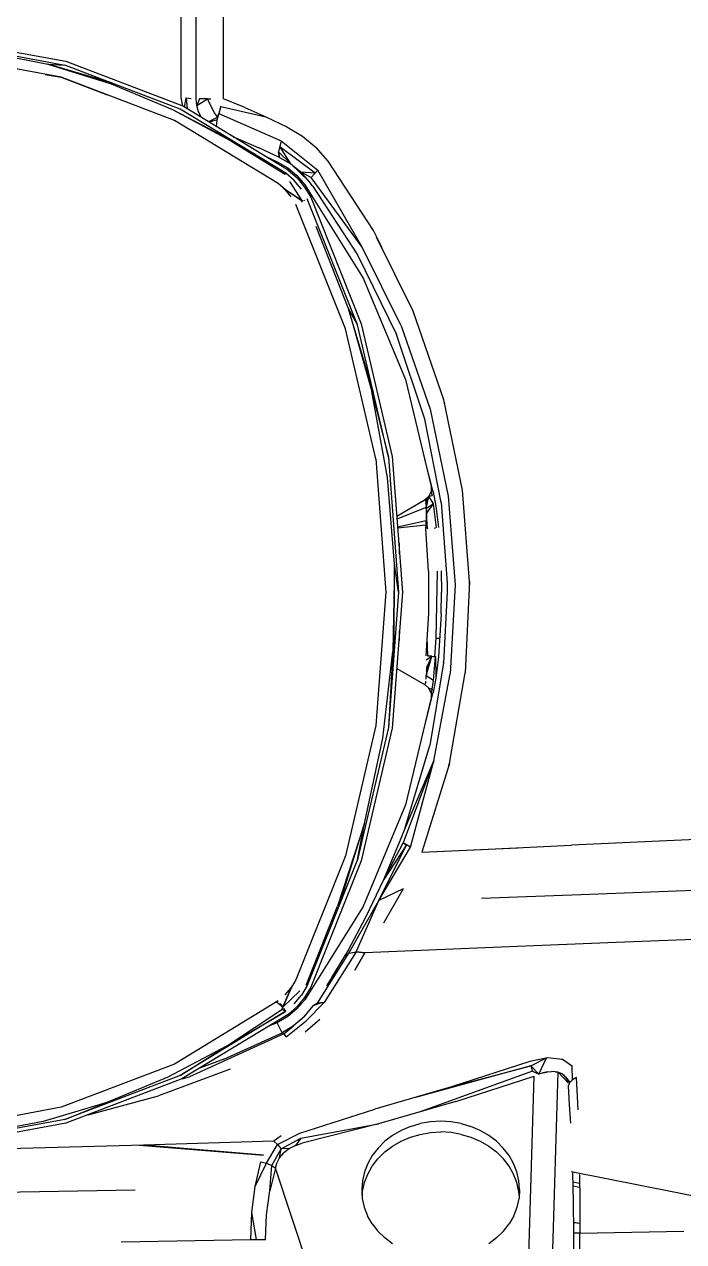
# Model space of a CAD drawing. Header units: millimetres. Extents: x -57554 to 16546, y 2142 to 98430.
# Drawn here: x -16562.9 to -16408.5, y 75210.3 to 75495.6 of the extents above; entities that cross this region are included whole.
import ezdxf

# ---------------------------------------------------------------- set-up
doc = ezdxf.new("R2010")
doc.units = ezdxf.units.MM

msp = doc.modelspace()

# ---------------------------------------------------------------- linework, layer by layer
at = {"color": 2, "linetype": 'Continuous'}
for p, q in [((-16522.66, 75478.16), (-16522.66, 75625.96)), ((-16516.21, 75478.16), (-16516.21, 75625.96)), ((-16526.14, 75478.41), (-16526.14, 75624.93)), ((-16581.89, 75491.31), (-16553.42, 75486.06)), ((-16581.81, 75492.21), (-16553.17, 75486.93)), ((-16554.23, 75483.18), (-16582.16, 75488.33)), ((-16572.6, 75489.3), (-16557.38, 75486.22)), ((-16542.46, 75481.88), (-16557.38, 75486.22)), ((-16557.38, 75486.22), (-16553.42, 75486.06)), ((-16557.38, 75486.22), (-16542.54, 75481.66)), ((-16526.37, 75475.74), (-16553.42, 75486.06)), ((-16553.17, 75486.93), (-16525.97, 75476.55)), ((-16557.96, 75483.87), (-16554.23, 75483.18)), ((-16527.68, 75473.05), (-16554.23, 75483.18)), ((-16554.23, 75483.18), (-16543.48, 75479.08)), ((-16542.54, 75481.66), (-16528.21, 75475.66)), ((-16525.72, 75476.4), (-16526.14, 75478.41)), ((-16525.34, 75476.17), (-16524.98, 75478.34)), ((-16524.98, 75478.34), (-16524.75, 75475.8)), ((-16524.98, 75478.34), (-16523.82, 75478.25)), ((-16522.51, 75476.59), (-16522.66, 75478.16)), ((-16521.88, 75478.16), (-16522.51, 75476.59)), ((-16522.51, 75476.59), (-16519.95, 75478.16)), ((-16519.95, 75478.16), (-16521.88, 75478.16)), ((-16519.95, 75478.16), (-16519.2, 75478.16)), ((-16518.42, 75474.92), (-16519.95, 75478.16)), ((-16519.95, 75478.16), (-16519.2, 75478.16)), ((-16511.24, 75476.11), (-16516.21, 75478.16)), ((-16528.21, 75475.66), (-16514.43, 75468.48)), ((-16528.21, 75475.66), (-16514.54, 75468.3)), ((-16501.63, 75460.69), (-16526.37, 75475.74)), ((-16501.1, 75461.41), (-16525.97, 75476.55)), ((-16522.06, 75475.08), (-16522.51, 75476.59)), ((-16521.35, 75473.74), (-16522.06, 75475.08)), ((-16517.57, 75473.84), (-16518.42, 75474.92)), ((-16517.73, 75473.2), (-16517.36, 75474.68)), ((-16517.36, 75474.68), (-16517.57, 75473.84)), ((-16516.85, 75476.37), (-16517.36, 75474.68)), ((-16517.36, 75474.68), (-16502.69, 75468.28)), ((-16517.05, 75475.72), (-16516.85, 75476.37)), ((-16516.85, 75476.37), (-16506.3, 75473.91)), ((-16511.24, 75476.11), (-16506.3, 75473.91)), ((-16503.42, 75458.28), (-16527.68, 75473.05)), ((-16517.57, 75473.84), (-16519.75, 75472.76)), ((-16517.73, 75473.2), (-16519.61, 75472.68)), ((-16517.88, 75471.63), (-16517.73, 75473.2)), ((-16517.73, 75473.2), (-16517.57, 75473.84)), ((-16506.3, 75473.91), (-16501.38, 75471.59)), ((-16501.38, 75471.59), (-16497.72, 75469.41)), ((-16513.95, 75469.23), (-16512.83, 75468.76)), ((-16513.82, 75469.16), (-16512.83, 75468.76)), ((-16512.83, 75468.76), (-16507.96, 75466.65)), ((-16497.72, 75469.41), (-16494.49, 75466.71)), ((-16514.54, 75468.3), (-16501.79, 75460.47)), ((-16503.14, 75464.42), (-16507.96, 75466.65)), ((-16502.69, 75468.28), (-16503.32, 75465.7)), ((-16503.32, 75465.7), (-16500.5, 75462.9)), ((-16503.32, 75465.7), (-16503.14, 75464.42)), ((-16503.14, 75464.42), (-16503.32, 75465.7)), ((-16500.5, 75462.9), (-16503.01, 75466.99)), ((-16503.01, 75466.99), (-16494.73, 75460.77)), ((-16502.69, 75468.28), (-16494.12, 75461.41)), ((-16491.71, 75463.5), (-16494.49, 75466.71)), ((-16506.8, 75464.88), (-16503.64, 75463.39)), ((-16503.64, 75463.39), (-16501.2, 75461.94)), ((-16503.14, 75464.42), (-16500.5, 75462.9)), ((-16500.5, 75462.9), (-16496.14, 75458.75)), ((-16500.5, 75462.9), (-16498.15, 75461)), ((-16481.13, 75447.31), (-16491.71, 75463.5)), ((-16501.79, 75460.47), (-16501.71, 75460.58)), ((-16499.65, 75458.96), (-16501.63, 75460.69)), ((-16501.2, 75461.94), (-16499.03, 75460.13)), ((-16501.1, 75461.41), (-16499, 75459.59)), ((-16499.03, 75460.13), (-16497.16, 75457.99)), ((-16496.14, 75458.75), (-16498.15, 75461)), ((-16498.15, 75461), (-16495.7, 75459.72)), ((-16498.15, 75461), (-16494.73, 75460.77)), ((-16494.12, 75461.41), (-16495.7, 75459.72)), ((-16483.76, 75443.36), (-16494.12, 75461.41)), ((-16501.79, 75456.86), (-16503.42, 75458.28)), ((-16501.79, 75456.86), (-16502.19, 75457.21)), ((-16502.19, 75457.21), (-16497.71, 75454.13)), ((-16497.71, 75454.13), (-16500.71, 75458.78)), ((-16497.96, 75456.93), (-16499.65, 75458.96)), ((-16499, 75459.59), (-16497.23, 75457.45)), ((-16497.23, 75457.45), (-16495.81, 75455.07)), ((-16497.16, 75457.99), (-16483.53, 75436.11)), ((-16495.4, 75457.73), (-16496.14, 75458.75)), ((-16483.76, 75443.36), (-16495.7, 75459.72)), ((-16495.4, 75457.73), (-16484.84, 75441.55)), ((-16497.71, 75454.13), (-16501.79, 75456.86)), ((-16500.41, 75455.2), (-16501.79, 75456.86)), ((-16498, 75453.99), (-16497.71, 75454.13)), ((-16497.4, 75454.28), (-16497.22, 75454.37)), ((-16484.81, 75425.16), (-16496.62, 75454.67)), ((-16495.81, 75455.07), (-16483.96, 75425.42)), ((-16487.67, 75424.26), (-16499.3, 75453.35)), ((-16487.05, 75429.18), (-16494.53, 75448.2)), ((-16479.1, 75443.18), (-16481.13, 75447.31)), ((-16471.81, 75428.36), (-16480.36, 75445.75)), ((-16474.6, 75424.93), (-16483.76, 75443.36)), ((-16484.84, 75441.55), (-16475.74, 75422.9)), ((-16483.53, 75436.11), (-16473.57, 75412.33)), ((-16481.2, 75409.59), (-16487.05, 75429.18)), ((-16487.05, 75429.18), (-16481.46, 75409.53)), ((-16484.81, 75425.16), (-16487.05, 75429.18)), ((-16464.62, 75407.59), (-16471.81, 75428.36)), ((-16480.58, 75393.74), (-16487.67, 75424.26)), ((-16477.62, 75394.19), (-16484.81, 75425.16)), ((-16483.96, 75425.42), (-16476.73, 75394.33)), ((-16469.08, 75403.05), (-16475.74, 75422.9)), ((-16474.6, 75424.93), (-16467.83, 75405.39)), ((-16473.57, 75412.33), (-16467.56, 75387.26)), ((-16477.83, 75389.42), (-16481.46, 75409.53)), ((-16481.46, 75409.53), (-16477.62, 75394.19)), ((-16464.4, 75406.56), (-16464.62, 75407.59)), ((-16460.25, 75386.44), (-16464.62, 75407.59)), ((-16465.22, 75383.57), (-16469.08, 75403.05)), ((-16467.83, 75405.39), (-16463.59, 75385.04)), ((-16477.62, 75394.19), (-16475.21, 75362.5)), ((-16476.73, 75394.33), (-16474.31, 75362.5)), ((-16480.58, 75393.74), (-16478.2, 75362.5)), ((-16467.13, 75386.01), (-16469.1, 75393.7)), ((-16476.18, 75369.05), (-16477.83, 75389.42)), ((-16467.61, 75386.08), (-16468.12, 75385)), ((-16467.65, 75385.95), (-16468.11, 75384.99)), ((-16467.65, 75385.95), (-16467.59, 75386.06)), ((-16467.56, 75387.26), (-16467.61, 75386.08)), ((-16467.54, 75387.25), (-16467.59, 75386.06)), ((-16467.59, 75386.06), (-16467.38, 75385.18)), ((-16467.55, 75387.09), (-16467.56, 75387.15)), ((-16467.13, 75386.01), (-16467.54, 75387.25)), ((-16467.2, 75386.24), (-16467.13, 75386.01)), ((-16467.13, 75386.01), (-16466.5, 75382.66)), ((-16458.58, 75365.05), (-16460.25, 75386.44)), ((-16475.67, 75380.37), (-16469.02, 75384.21)), ((-16475.65, 75380.36), (-16469, 75384.2)), ((-16469.02, 75384.21), (-16468.12, 75385)), ((-16468.11, 75384.99), (-16469, 75384.2)), ((-16469, 75384.2), (-16468.95, 75384.13)), ((-16468.9, 75383.97), (-16468.95, 75384.13)), ((-16468.9, 75383.97), (-16468.85, 75383.7)), ((-16468.85, 75383.7), (-16468.11, 75384.99)), ((-16468.85, 75383.7), (-16468.81, 75383.34)), ((-16468.81, 75383.34), (-16468.11, 75384.99)), ((-16468.81, 75383.34), (-16468.77, 75382.88)), ((-16468.77, 75382.88), (-16468.11, 75384.99)), ((-16468.77, 75382.88), (-16468.74, 75382.33)), ((-16468.74, 75382.33), (-16468.11, 75384.99)), ((-16468.73, 75382.05), (-16468.11, 75384.99)), ((-16467.08, 75383.19), (-16468.73, 75382.05)), ((-16468.71, 75380.96), (-16467.08, 75383.19)), ((-16468.11, 75384.99), (-16467.38, 75385.18)), ((-16467.08, 75383.19), (-16468.11, 75384.99)), ((-16466.33, 75377.6), (-16467.08, 75383.19)), ((-16465.22, 75383.57), (-16463.83, 75364.68)), ((-16463.59, 75385.04), (-16462.01, 75364.24)), ((-16468.74, 75382.33), (-16475.61, 75379.65)), ((-16468.73, 75382.2), (-16468.75, 75379.27)), ((-16468.71, 75380.96), (-16468.75, 75379.27)), ((-16468.72, 75380.15), (-16468.75, 75379.27)), ((-16468.73, 75382.2), (-16468.74, 75382.33)), ((-16468.74, 75382.33), (-16468.73, 75382.05)), ((-16468.73, 75382.05), (-16468.72, 75381.69)), ((-16468.72, 75381.69), (-16468.71, 75380.96)), ((-16468.71, 75380.96), (-16468.72, 75380.15)), ((-16468.49, 75377.39), (-16468.71, 75380.96)), ((-16466.5, 75382.66), (-16465.88, 75377.64)), ((-16468.75, 75379.27), (-16475.47, 75377.75)), ((-16475.46, 75377.58), (-16468.8, 75378.34)), ((-16468.87, 75377.36), (-16468.8, 75378.34)), ((-16468.24, 75367.46), (-16468.87, 75377.36)), ((-16468.8, 75378.34), (-16468.75, 75379.27)), ((-16468.8, 75378.34), (-16468.49, 75377.39)), ((-16468.49, 75377.39), (-16468.75, 75379.27)), ((-16466.81, 75377.55), (-16466.55, 75377.58)), ((-16466.81, 75377.55), (-16466.76, 75377.56)), ((-16466.76, 75377.56), (-16466.55, 75377.58)), ((-16474.99, 75373.82), (-16475.2, 75374.17)), ((-16474.99, 75373.82), (-16475.18, 75373.92)), ((-16475.17, 75373.82), (-16474.99, 75373.82)), ((-16474.99, 75371.53), (-16474.99, 75373.82)), ((-16476.18, 75369.05), (-16476.54, 75348.62)), ((-16476.26, 75348.6), (-16476.18, 75369.05)), ((-16475.21, 75362.5), (-16476.18, 75369.05)), ((-16468.24, 75367.46), (-16468.24, 75357.54)), ((-16466.4, 75351.77), (-16466.12, 75367.46)), ((-16465.25, 75367.49), (-16465.25, 75367.55)), ((-16465.25, 75367.55), (-16465.17, 75362.5)), ((-16463.83, 75364.68), (-16463.81, 75362.5)), ((-16462.01, 75364.24), (-16463.14, 75343.42)), ((-16458.58, 75365.05), (-16459.61, 75343.62)), ((-16458.62, 75364.29), (-16458.58, 75365.05)), ((-16478.2, 75362.5), (-16480.58, 75331.26)), ((-16475.21, 75362.5), (-16477.62, 75330.8)), ((-16474.31, 75362.5), (-16476.73, 75330.67)), ((-16465.25, 75357.45), (-16465.17, 75362.5)), ((-16463.81, 75362.5), (-16464.68, 75345.97)), ((-16468.24, 75357.54), (-16468.87, 75347.64)), ((-16465.25, 75357.45), (-16465.88, 75347.36)), ((-16474.99, 75351.18), (-16474.99, 75353.47)), ((-16468.6, 75351.92), (-16468.49, 75347.61)), ((-16466.76, 75347.44), (-16466.4, 75351.77)), ((-16466.4, 75351.77), (-16465.61, 75351.72)), ((-16478.9, 75328.32), (-16476.54, 75348.62)), ((-16476.54, 75348.62), (-16477.62, 75330.8)), ((-16475.17, 75351.18), (-16474.99, 75351.18)), ((-16468.8, 75346.66), (-16467.42, 75347.5)), ((-16468.73, 75342.94), (-16467.42, 75347.5)), ((-16468.72, 75343.31), (-16467.42, 75347.5)), ((-16467.42, 75347.5), (-16468.72, 75344.85)), ((-16468.71, 75344.04), (-16467.42, 75347.5)), ((-16468.49, 75347.61), (-16468.12, 75347.57)), ((-16467.42, 75347.5), (-16468.12, 75347.57)), ((-16468.12, 75347.57), (-16467.76, 75347.54)), ((-16464.68, 75345.97), (-16467.93, 75326.59)), ((-16467.76, 75347.54), (-16467.42, 75347.5)), ((-16467.42, 75347.5), (-16467.1, 75347.47)), ((-16467.1, 75347.47), (-16466.81, 75347.45)), ((-16467.08, 75341.8), (-16466.55, 75347.42)), ((-16466.81, 75347.45), (-16466.55, 75347.42)), ((-16466.81, 75347.45), (-16466.76, 75347.44)), ((-16466.76, 75347.44), (-16466.55, 75347.42)), ((-16466.55, 75347.42), (-16466.5, 75342.34)), ((-16465.88, 75347.36), (-16466.5, 75342.34)), ((-16464.68, 75345.97), (-16464.64, 75346.61)), ((-16475.67, 75344.63), (-16469.02, 75340.79)), ((-16475.65, 75344.64), (-16469, 75340.8)), ((-16468.73, 75342.94), (-16468.74, 75342.66)), ((-16468.71, 75344.04), (-16468.73, 75342.8)), ((-16468.73, 75342.8), (-16468.72, 75343.31)), ((-16468.72, 75343.31), (-16468.73, 75342.94)), ((-16467.08, 75341.8), (-16468.73, 75342.94)), ((-16468.72, 75344.85), (-16468.71, 75344.04)), ((-16468.71, 75344.04), (-16468.72, 75343.31)), ((-16466.94, 75322.97), (-16463.14, 75343.42)), ((-16463.33, 75322.41), (-16459.61, 75343.62)), ((-16469.02, 75340.79), (-16468.12, 75340)), ((-16468.11, 75340.01), (-16469, 75340.8)), ((-16468.9, 75341.03), (-16468.85, 75341.29)), ((-16468.85, 75341.29), (-16468.81, 75341.65)), ((-16468.77, 75342.11), (-16468.74, 75342.66)), ((-16468.74, 75342.66), (-16468.73, 75342.8)), ((-16468.12, 75340), (-16467.61, 75338.92)), ((-16467.65, 75339.04), (-16468.11, 75340.01)), ((-16468.11, 75340.01), (-16467.38, 75339.81)), ((-16467.38, 75339.81), (-16467.08, 75341.8)), ((-16466.5, 75342.34), (-16467.13, 75338.98)), ((-16467.56, 75337.73), (-16473.57, 75312.67)), ((-16469.1, 75331.3), (-16467.13, 75338.98)), ((-16467.59, 75338.93), (-16467.65, 75339.04)), ((-16467.61, 75338.92), (-16467.56, 75337.73)), ((-16467.38, 75339.81), (-16467.59, 75338.93)), ((-16467.59, 75338.93), (-16467.54, 75337.74)), ((-16467.56, 75337.84), (-16467.55, 75337.91)), ((-16467.54, 75337.74), (-16467.13, 75338.98)), ((-16480.58, 75331.26), (-16487.67, 75300.74)), ((-16477.62, 75330.8), (-16484.81, 75299.84)), ((-16476.73, 75330.67), (-16483.96, 75299.57)), ((-16483.24, 75308.35), (-16478.9, 75328.32)), ((-16473.88, 75306.86), (-16467.93, 75326.59)), ((-16466.94, 75322.97), (-16474.15, 75303.79)), ((-16473.88, 75306.86), (-16466.94, 75322.97)), ((-16472.4, 75302.78), (-16466.94, 75322.97)), ((-16463.33, 75322.41), (-16469.81, 75301.57)), ((-16463.5, 75321.89), (-16463.33, 75322.41)), ((-16473.57, 75312.67), (-16483.53, 75288.89)), ((-16483.24, 75308.35), (-16489.52, 75288.91)), ((-16489.23, 75288.8), (-16483.24, 75308.35)), ((-16484.81, 75299.84), (-16483.24, 75308.35)), ((-16474.79, 75304.46), (-16473.88, 75306.86)), ((-16474.77, 75304.48), (-16473.88, 75306.86)), ((-16479.84, 75290.24), (-16473.35, 75303.33)), ((-16478.68, 75295.17), (-16474.79, 75304.46)), ((-16478.68, 75295.17), (-16474.15, 75303.79)), ((-16473.35, 75303.33), (-16478.68, 75295.17)), ((-16474.15, 75303.79), (-16473.35, 75303.33)), ((-16472.4, 75302.78), (-16474.15, 75303.79)), ((-16455.82, 75302.23), (-16434.76, 75303.22)), ((-16401.19, 75304.78), (-16434.76, 75303.22)), ((-16487.67, 75300.74), (-16499.3, 75271.65)), ((-16479.84, 75290.24), (-16472.4, 75302.78)), ((-16469.81, 75301.57), (-16447.28, 75302.63)), ((-16469.81, 75301.57), (-16455.82, 75302.23)), ((-16484.81, 75299.84), (-16496.62, 75270.33)), ((-16483.96, 75299.57), (-16495.81, 75269.93)), ((-16482.89, 75286.37), (-16478.68, 75295.17)), ((-16474.16, 75292.99), (-16479.84, 75290.24)), ((-16474.16, 75292.99), (-16478.75, 75284.95)), ((-16455.78, 75290.82), (-16430.46, 75291.78)), ((-16430.46, 75291.78), (-16406.05, 75292.7)), ((-16483.53, 75288.89), (-16497.16, 75267.01)), ((-16496.86, 75270.45), (-16489.52, 75288.91)), ((-16486.85, 75277.94), (-16479.84, 75290.24)), ((-16485.18, 75278.25), (-16479.84, 75290.24)), ((-16486.98, 75278.72), (-16482.89, 75286.37)), ((-16424.29, 75280.39), (-16453.18, 75279.23)), ((-16396.76, 75281.51), (-16424.29, 75280.39)), ((-16494.21, 75266.22), (-16486.85, 75277.94)), ((-16485.18, 75278.25), (-16492.65, 75266.33)), ((-16486.98, 75278.72), (-16487.95, 75277.13)), ((-16487.95, 75277.13), (-16486.85, 75277.94)), ((-16486.85, 75277.94), (-16486.01, 75278.09)), ((-16486.83, 75277.94), (-16485.18, 75278.25)), ((-16486.01, 75278.09), (-16485.18, 75278.25)), ((-16485.51, 75273.98), (-16483.11, 75278.03)), ((-16483.1, 75278.03), (-16485.51, 75273.98)), ((-16483.11, 75278.03), (-16485.18, 75278.25)), ((-16485.18, 75278.25), (-16483.1, 75278.03)), ((-16453.18, 75279.23), (-16483.1, 75278.03)), ((-16490.86, 75272.2), (-16487.85, 75277.2)), ((-16489.81, 75273.88), (-16487.85, 75277.21)), ((-16499.3, 75271.65), (-16500.41, 75269.79)), ((-16489.81, 75273.88), (-16492.1, 75270.24)), ((-16500.14, 75270.25), (-16502.36, 75265.29)), ((-16502.36, 75265.29), (-16500.41, 75269.79)), ((-16502.36, 75265.29), (-16498.33, 75269.08)), ((-16501.79, 75268.13), (-16500.41, 75269.79)), ((-16500.41, 75269.79), (-16500.14, 75270.25)), ((-16496.62, 75270.33), (-16497.96, 75268.06)), ((-16495.81, 75269.93), (-16497.23, 75267.55)), ((-16503.42, 75266.72), (-16527.68, 75251.95)), ((-16502.36, 75265.29), (-16503.85, 75266.45)), ((-16502.75, 75265.82), (-16502.97, 75266.11)), ((-16502.75, 75265.82), (-16502.36, 75265.29)), ((-16502.55, 75265.55), (-16502.75, 75265.82)), ((-16499.65, 75266.04), (-16497.96, 75268.06)), ((-16497.16, 75267.01), (-16499.03, 75264.87)), ((-16497.23, 75267.55), (-16499, 75265.41)), ((-16496.84, 75262.06), (-16492.65, 75266.33)), ((-16495.23, 75265.64), (-16493.43, 75266.27)), ((-16494.21, 75266.22), (-16495.23, 75265.64)), ((-16495.15, 75265.67), (-16494.21, 75266.22)), ((-16494.21, 75266.22), (-16493.34, 75266.28)), ((-16493.43, 75266.27), (-16494.21, 75266.22)), ((-16492.65, 75266.33), (-16493.43, 75266.27)), ((-16493.34, 75266.28), (-16492.65, 75266.33)), ((-16501.63, 75264.31), (-16526.37, 75249.26)), ((-16501.1, 75263.59), (-16525.97, 75248.45)), ((-16515.51, 75256.13), (-16502.57, 75264.71)), ((-16515.51, 75256.13), (-16502.07, 75264.04)), ((-16501.2, 75263.06), (-16503.64, 75261.61)), ((-16502.57, 75264.71), (-16502.36, 75265.29)), ((-16501.66, 75264.34), (-16502.57, 75264.71)), ((-16502.36, 75265.29), (-16502.55, 75265.55)), ((-16502.03, 75264.85), (-16502.15, 75265.01)), ((-16502.07, 75264.04), (-16501.66, 75264.34)), ((-16501.9, 75264.67), (-16502.03, 75264.85)), ((-16501.79, 75264.53), (-16501.9, 75264.67)), ((-16501.71, 75264.42), (-16501.79, 75264.53)), ((-16501.66, 75264.34), (-16501.71, 75264.42)), ((-16499.03, 75264.87), (-16501.2, 75263.06)), ((-16499, 75265.41), (-16501.1, 75263.59)), ((-16497.37, 75263.03), (-16499.84, 75260.9)), ((-16497.37, 75263.03), (-16495.27, 75265.59)), ((-16495.26, 75265.6), (-16495.17, 75265.66)), ((-16495.23, 75265.64), (-16495.26, 75265.6)), ((-16503.64, 75261.61), (-16505.7, 75260.79)), ((-16502.5, 75259.28), (-16503.64, 75261.61)), ((-16499.84, 75260.9), (-16502.51, 75259.28)), ((-16499.84, 75260.9), (-16502.5, 75259.28)), ((-16502.12, 75259.04), (-16499.84, 75260.9)), ((-16501.53, 75258.33), (-16496.84, 75262.06)), ((-16493.7, 75262.37), (-16497.08, 75259.45)), ((-16502.12, 75259.04), (-16524.23, 75248.97)), ((-16516.14, 75253.08), (-16502.52, 75259.27)), ((-16516.14, 75253.08), (-16502.52, 75259.27)), ((-16502.51, 75259.28), (-16502.12, 75259.04)), ((-16502.12, 75259.04), (-16502.5, 75259.28)), ((-16501.73, 75258.58), (-16502.12, 75259.04)), ((-16502.12, 75259.04), (-16501.68, 75258.51)), ((-16501.53, 75258.33), (-16501.73, 75258.58)), ((-16501.68, 75258.51), (-16501.53, 75258.33)), ((-16515.51, 75256.13), (-16529.23, 75248.85)), ((-16526.37, 75249.26), (-16515.51, 75256.13)), ((-16527.68, 75251.95), (-16554.23, 75241.82)), ((-16516.14, 75253.08), (-16521.64, 75251.08)), ((-16444.5, 75252.57), (-16462.81, 75246.58)), ((-16440.34, 75253.41), (-16444.5, 75252.57)), ((-16444.28, 75251.51), (-16440.58, 75253.37)), ((-16442.39, 75249.56), (-16440.58, 75253.37)), ((-16436.82, 75252.97), (-16440.34, 75253.41)), ((-16436.82, 75252.97), (-16437.05, 75253)), ((-16434.49, 75251.36), (-16436.82, 75252.97)), ((-16526.37, 75249.26), (-16553.42, 75238.94)), ((-16529.23, 75248.85), (-16543.59, 75242.96)), ((-16514.7, 75250.75), (-16531.47, 75244.52)), ((-16525.95, 75248.46), (-16524.23, 75248.97)), ((-16444.28, 75251.51), (-16471.3, 75244.11)), ((-16443.9, 75250.28), (-16470.39, 75240.67)), ((-16462.81, 75246.58), (-16444.28, 75251.51)), ((-16461.84, 75243.14), (-16443.44, 75249.12)), ((-16444.71, 75207.03), (-16443.44, 75249.12)), ((-16442.39, 75249.56), (-16444.28, 75251.51)), ((-16444.28, 75251.51), (-16443.9, 75250.28)), ((-16443.9, 75250.28), (-16442.39, 75249.56)), ((-16441.37, 75249.89), (-16442.39, 75249.56)), ((-16440.38, 75250.1), (-16441.37, 75249.89)), ((-16441.37, 75249.89), (-16440.55, 75250.06)), ((-16440.55, 75250.06), (-16440.38, 75250.1)), ((-16440.38, 75250.1), (-16439.44, 75250.19)), ((-16438.57, 75250.15), (-16439.44, 75250.19)), ((-16439.19, 75205.8), (-16437.85, 75250)), ((-16438.57, 75250.15), (-16437.95, 75250.02)), ((-16437.85, 75250), (-16438.57, 75250.15)), ((-16437.95, 75250.02), (-16437.8, 75249.99)), ((-16437.85, 75250), (-16435.5, 75247.57)), ((-16437.8, 75249.99), (-16437.85, 75250)), ((-16437.12, 75249.72), (-16437.8, 75249.99)), ((-16436.55, 75249.34), (-16437.12, 75249.72)), ((-16436.11, 75248.88), (-16436.55, 75249.34)), ((-16436.08, 75248.85), (-16436.55, 75249.34)), ((-16436.08, 75248.85), (-16435.14, 75247.6)), ((-16435.73, 75248.26), (-16436.08, 75248.85)), ((-16435.14, 75247.6), (-16436.06, 75248.81)), ((-16434.5, 75248.28), (-16434.54, 75251.39)), ((-16433.56, 75248.76), (-16434.5, 75248.28)), ((-16433.34, 75244.37), (-16433.56, 75248.76)), ((-16525.97, 75248.45), (-16553.17, 75238.07)), ((-16462.81, 75246.58), (-16480.81, 75241.34)), ((-16435.14, 75247.6), (-16435.73, 75248.26)), ((-16435.5, 75247.57), (-16435.73, 75248.26)), ((-16435.4, 75246.8), (-16435.14, 75247.6)), ((-16435.16, 75242.41), (-16435.4, 75246.8)), ((-16435.14, 75247.6), (-16434.5, 75248.28)), ((-16547.95, 75240.06), (-16531.47, 75244.52)), ((-16461.84, 75243.14), (-16479.96, 75237.91)), ((-16433.18, 75241.22), (-16433.34, 75244.37)), ((-16554.23, 75241.82), (-16582.16, 75236.67)), ((-16543.59, 75242.96), (-16558.47, 75238.51)), ((-16553.42, 75238.94), (-16543.59, 75242.96)), ((-16547.25, 75240.25), (-16547.95, 75240.06)), ((-16498.37, 75235.76), (-16480.81, 75241.34)), ((-16434.92, 75238.09), (-16435.16, 75242.41)), ((-16553.42, 75238.94), (-16581.89, 75233.69)), ((-16553.17, 75238.07), (-16581.81, 75232.79)), ((-16558.47, 75238.51), (-16573.71, 75235.53)), ((-16498.11, 75234.55), (-16479.96, 75237.91)), ((-16479.96, 75237.91), (-16497.79, 75233.4)), ((-16472.44, 75237.3), (-16474.61, 75236.38)), ((-16472.44, 75237.3), (-16470.15, 75237.98)), ((-16467.78, 75238.38), (-16470.15, 75237.98)), ((-16465.37, 75238.52), (-16467.78, 75238.38)), ((-16462.96, 75238.38), (-16465.37, 75238.52)), ((-16460.59, 75237.98), (-16462.96, 75238.38)), ((-16460.59, 75237.98), (-16458.3, 75237.3)), ((-16456.13, 75236.38), (-16458.3, 75237.3)), ((-16502.69, 75235.12), (-16504.48, 75233.83)), ((-16503.6, 75233.08), (-16498.37, 75235.76)), ((-16502.76, 75232.11), (-16498.11, 75234.55)), ((-16498.11, 75234.55), (-16499.38, 75232.89)), ((-16476.62, 75235.22), (-16478.44, 75233.84)), ((-16474.61, 75236.38), (-16476.62, 75235.22)), ((-16474.62, 75233.87), (-16472.45, 75234.8)), ((-16472.45, 75234.8), (-16470.16, 75235.47)), ((-16470.16, 75235.47), (-16467.78, 75235.88)), ((-16467.78, 75235.88), (-16465.37, 75236.02)), ((-16462.95, 75235.88), (-16465.37, 75236.02)), ((-16460.58, 75235.47), (-16462.95, 75235.88)), ((-16460.58, 75235.47), (-16458.29, 75234.8)), ((-16458.29, 75234.8), (-16456.12, 75233.87)), ((-16454.12, 75235.22), (-16456.13, 75236.38)), ((-16452.3, 75233.84), (-16454.12, 75235.22)), ((-16534.88, 75232.97), (-16566.67, 75232.07)), ((-16535.92, 75232.94), (-16506.87, 75230.58)), ((-16504.48, 75233.83), (-16535, 75232.97)), ((-16506.87, 75230.58), (-16534.83, 75232.95)), ((-16506.13, 75228.74), (-16503.6, 75233.08)), ((-16504.93, 75228.19), (-16502.76, 75232.11)), ((-16503.6, 75233.08), (-16504.48, 75233.83)), ((-16504.48, 75233.83), (-16503.6, 75233.08)), ((-16503.6, 75233.08), (-16502.76, 75232.11)), ((-16503.09, 75229.93), (-16502.76, 75232.11)), ((-16500.81, 75232.12), (-16502.76, 75232.11)), ((-16500.81, 75232.12), (-16502.1, 75231.11)), ((-16499.38, 75232.89), (-16500.81, 75232.12)), ((-16499.38, 75232.89), (-16497.79, 75233.4)), ((-16480.04, 75232.26), (-16481.38, 75230.52)), ((-16478.44, 75233.84), (-16480.04, 75232.26)), ((-16478.45, 75231.33), (-16476.63, 75232.71)), ((-16476.63, 75232.71), (-16474.62, 75233.87)), ((-16456.12, 75233.87), (-16454.11, 75232.71)), ((-16454.11, 75232.71), (-16452.29, 75231.33)), ((-16450.7, 75232.26), (-16452.3, 75233.84)), ((-16449.36, 75230.52), (-16450.7, 75232.26)), ((-16508.78, 75223.27), (-16507.45, 75229.02)), ((-16508.78, 75223.27), (-16506.13, 75228.74)), ((-16507.45, 75229.02), (-16506.13, 75228.74)), ((-16506.13, 75228.74), (-16504.93, 75228.19)), ((-16503.73, 75228.7), (-16503.09, 75229.93)), ((-16503.09, 75229.93), (-16502.1, 75231.11)), ((-16481.38, 75230.52), (-16482.45, 75228.65)), ((-16481.39, 75228.01), (-16480.05, 75229.75)), ((-16480.05, 75229.75), (-16478.45, 75231.33)), ((-16452.29, 75231.33), (-16450.69, 75229.75)), ((-16449.35, 75228.01), (-16450.69, 75229.75)), ((-16448.29, 75228.65), (-16449.36, 75230.52)), ((-16505.36, 75222.24), (-16504.93, 75228.19)), ((-16504.09, 75227.51), (-16505.36, 75222.24)), ((-16504.93, 75228.19), (-16504.09, 75227.51)), ((-16504.09, 75227.51), (-16503.73, 75228.7)), ((-16495.93, 75203.03), (-16504.09, 75227.51)), ((-16483.23, 75226.66), (-16483.71, 75224.61)), ((-16483.24, 75224.15), (-16482.46, 75226.13)), ((-16482.45, 75228.65), (-16483.23, 75226.66)), ((-16482.46, 75226.13), (-16481.39, 75228.01)), ((-16448.28, 75226.13), (-16449.35, 75228.01)), ((-16447.51, 75226.66), (-16448.29, 75228.65)), ((-16447.5, 75224.15), (-16448.28, 75226.13)), ((-16447.03, 75224.61), (-16447.51, 75226.66)), ((-16283.14, 75196.54), (-16434.83, 75226.72)), ((-16434.23, 75219.82), (-16434.38, 75226.42)), ((-16432.83, 75226.06), (-16432.83, 75225.47)), ((-16509.59, 75217.13), (-16508.78, 75223.27)), ((-16483.71, 75224.61), (-16483.87, 75222.52)), ((-16483.71, 75222.09), (-16483.24, 75224.15)), ((-16447.03, 75222.09), (-16447.5, 75224.15)), ((-16446.87, 75222.52), (-16447.03, 75224.61)), ((-16434.33, 75224.36), (-16432.82, 75224.03)), ((-16434.31, 75223.38), (-16432.82, 75223.07)), ((-16432.83, 75225.47), (-16432.8, 75220.51)), ((-16568.3, 75221.88), (-16536.89, 75222.46)), ((-16506.15, 75216.61), (-16505.36, 75222.24)), ((-16483.87, 75222.52), (-16483.72, 75220.43)), ((-16483.78, 75221.25), (-16483.71, 75222.09)), ((-16483.72, 75220.43), (-16483.25, 75218.38)), ((-16447.49, 75218.38), (-16447.02, 75220.43)), ((-16446.96, 75221.25), (-16447.03, 75222.09)), ((-16446.87, 75222.52), (-16447.02, 75220.43)), ((-16432.8, 75220.51), (-16432.79, 75212.33)), ((-16483.25, 75218.38), (-16482.47, 75216.4)), ((-16448.26, 75216.4), (-16447.49, 75218.38)), ((-16434.17, 75212.33), (-16434.23, 75219.82)), ((-16509.86, 75210.82), (-16509.59, 75217.13)), ((-16508.54, 75210.82), (-16509.59, 75217.13)), ((-16506.41, 75210.82), (-16506.15, 75216.61)), ((-16481.41, 75214.52), (-16482.47, 75216.4)), ((-16481.41, 75214.52), (-16480.07, 75212.77)), ((-16450.67, 75212.77), (-16449.33, 75214.52)), ((-16448.26, 75216.4), (-16449.33, 75214.52)), ((-16434.19, 75214.9), (-16432.79, 75214.69)), ((-16434.19, 75214.84), (-16432.79, 75214.62)), ((-16480.07, 75212.77), (-16478.48, 75211.2)), ((-16452.26, 75211.2), (-16450.67, 75212.77)), ((-16434.17, 75186.24), (-16434.17, 75212.33)), ((-16432.79, 75212.33), (-16434.17, 75212.3)), ((-16432.79, 75212.33), (-16408.39, 75212.81)), ((-16432.79, 75186.24), (-16432.79, 75212.33)), ((-16540.16, 75210.25), (-16509.86, 75210.82)), ((-16509.86, 75210.82), (-16509.2, 75210.82)), ((-16509.2, 75210.82), (-16508.54, 75210.82)), ((-16508.54, 75210.82), (-16507.89, 75210.82)), ((-16507.89, 75210.82), (-16507.31, 75210.82)), ((-16507.31, 75210.82), (-16506.8, 75210.82)), ((-16506.8, 75210.82), (-16506.41, 75210.82)), ((-16476.67, 75209.81), (-16478.48, 75211.2)), ((-16452.26, 75211.2), (-16454.07, 75209.81))]:
    msp.add_line(p, q, dxfattribs=at)

doc.saveas('drawing.dxf')
